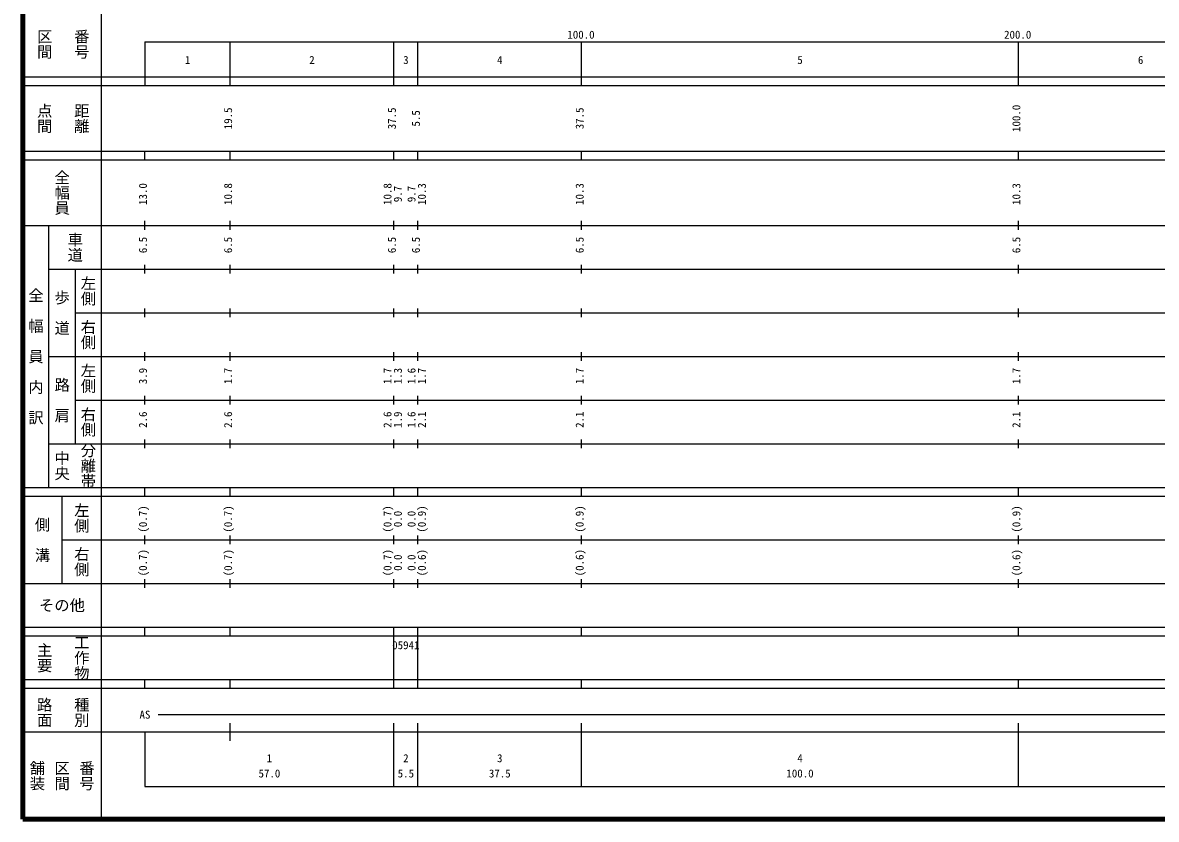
# Model space of a CAD drawing. Units: millimetres on the paper, enlarged 1000 times. Extents: x 40000 to 680000, y 20000 to 380000.
# Drawn here: x 40000 to 299592, y 20000 to 202409 of the extents above; entities that cross this region are included whole.
import ezdxf
from ezdxf.enums import TextEntityAlignment as Align

# ---------------------------------------------------------------- set-up
doc = ezdxf.new("R2010")
doc.units = ezdxf.units.MM
doc.header["$LTSCALE"] = 1000
doc.layers.add('M-TTL', color=2, linetype='Continuous', lineweight=140)
doc.layers.add('M-TTL-BAND', color=7, linetype='Continuous', lineweight=25)
doc.styles.add('@ＭＳ ゴシック', font='')
doc.styles.add('ＭＳ ゴシック', font='')
doc.styles.get('@ＭＳ ゴシック').set_extended_font_data('@MS Gothic')
doc.styles.get('ＭＳ ゴシック').set_extended_font_data('MS Gothic')

msp = doc.modelspace()

# ---------------------------------------------------------------- linework, layer by layer
at = {"layer": 'M-TTL'}
for p, q in [((40000, 380000), (40000, 20000)), ((40000, 20000), (680000, 20000))]:
    msp.add_line(p, q, dxfattribs=at)
at = {"layer": 'M-TTL-BAND'}
for p, q in [((58000, 370000), (58000, 20000)), ((68000, 198000), (579000, 198000)), ((68000, 198000), (68000, 188000)), ((87500, 188000), (87500, 198000)), ((125000, 188000), (125000, 198000)), ((130500, 188000), (130500, 198000)), ((168000, 188000), (168000, 198000)), ((268000, 188000), (268000, 198000)), ((40000, 190000), (579000, 190000)), ((40000, 188000), (579000, 188000)), ((40000, 173000), (579000, 173000)), ((68000, 171000), (68000, 173000)), ((87500, 171000), (87500, 173000)), ((125000, 171000), (125000, 173000)), ((130500, 171000), (130500, 173000)), ((168000, 171000), (168000, 173000)), ((268000, 171000), (268000, 173000)), ((40000, 171000), (579000, 171000)), ((40000, 156000), (579000, 156000)), ((46000, 96000), (46000, 156000)), ((68000, 155000), (68000, 157000)), ((87500, 155000), (87500, 157000)), ((125000, 155000), (125000, 157000)), ((130500, 155000), (130500, 157000)), ((168000, 155000), (168000, 157000)), ((268000, 155000), (268000, 157000)), ((46000, 146000), (579000, 146000)), ((52000, 146000), (52000, 106000)), ((68000, 145000), (68000, 147000)), ((87500, 145000), (87500, 147000)), ((125000, 145000), (125000, 147000)), ((130500, 145000), (130500, 147000)), ((168000, 145000), (168000, 147000)), ((268000, 145000), (268000, 147000)), ((52000, 136000), (579000, 136000)), ((68000, 135000), (68000, 137000)), ((87500, 135000), (87500, 137000)), ((125000, 135000), (125000, 137000)), ((130500, 135000), (130500, 137000)), ((168000, 135000), (168000, 137000)), ((268000, 135000), (268000, 137000)), ((46000, 126000), (579000, 126000)), ((68000, 125000), (68000, 127000)), ((87500, 125000), (87500, 127000)), ((125000, 125000), (125000, 127000)), ((130500, 125000), (130500, 127000)), ((168000, 125000), (168000, 127000)), ((268000, 125000), (268000, 127000)), ((68000, 115000), (68000, 117000)), ((87500, 115000), (87500, 117000)), ((125000, 115000), (125000, 117000)), ((130500, 115000), (130500, 117000)), ((168000, 115000), (168000, 117000)), ((268000, 115000), (268000, 117000)), ((52000, 116000), (579000, 116000)), ((68000, 105000), (68000, 107000)), ((87500, 105000), (87500, 107000)), ((125000, 105000), (125000, 107000)), ((130500, 105000), (130500, 107000)), ((168000, 105000), (168000, 107000)), ((268000, 105000), (268000, 107000)), ((46000, 106000), (579000, 106000)), ((40000, 96000), (579000, 96000)), ((40000, 94000), (579000, 94000)), ((49000, 94000), (49000, 74000)), ((68000, 94000), (68000, 96000)), ((87500, 94000), (87500, 96000)), ((125000, 94000), (125000, 96000)), ((130500, 94000), (130500, 96000)), ((168000, 94000), (168000, 96000)), ((268000, 94000), (268000, 96000)), ((49000, 84000), (579000, 84000)), ((68000, 83000), (68000, 85000)), ((87500, 83000), (87500, 85000)), ((125000, 83000), (125000, 85000)), ((130500, 83000), (130500, 85000)), ((168000, 83000), (168000, 85000)), ((268000, 83000), (268000, 85000)), ((40000, 74000), (579000, 74000)), ((68000, 73000), (68000, 75000)), ((87500, 73000), (87500, 75000)), ((125000, 73000), (125000, 75000)), ((130500, 73000), (130500, 75000)), ((168000, 73000), (168000, 75000)), ((268000, 73000), (268000, 75000)), ((40000, 64000), (579000, 64000)), ((68000, 62000), (68000, 64000)), ((87500, 62000), (87500, 64000)), ((125000, 62000), (125000, 64000)), ((130500, 62000), (130500, 64000)), ((168000, 62000), (168000, 64000)), ((268000, 62000), (268000, 64000)), ((40000, 62000), (579000, 62000)), ((125000, 52000), (125000, 62000)), ((130500, 52000), (130500, 62000)), ((40000, 52000), (579000, 52000)), ((68000, 50000), (68000, 52000)), ((87500, 50000), (87500, 52000)), ((125000, 50000), (125000, 52000)), ((130500, 50000), (130500, 52000)), ((168000, 50000), (168000, 52000)), ((268000, 50000), (268000, 52000)), ((40000, 50000), (579000, 50000)), ((71000, 44000), (565000, 44000)), ((87500, 38000), (87500, 42000)), ((125000, 27500), (125000, 42000)), ((130500, 27500), (130500, 42000)), ((168000, 27500), (168000, 42000)), ((268000, 27500), (268000, 42000)), ((40000, 40000), (579000, 40000)), ((68000, 40000), (68000, 27500)), ((68000, 27500), (579000, 27500))]:
    msp.add_line(p, q, dxfattribs=at)

# ---------------------------------------------------------------- texts
at = {"layer": 'M-TTL-BAND', "style": '@ＭＳ ゴシック'}
for s, p in [('区間', (45000, 197500)), ('番号', (53500, 197500)), ('点間', (45000, 180500)), ('距離', (53500, 180500)), ('全幅員', (49000, 163500)), ('車道', (52000, 151000)), ('左側', (55000, 141000)), ('全\u3000幅\u3000員\u3000内\u3000訳', (43000, 126000)), ('歩\u3000道', (49000, 136000)), ('右側', (55000, 131000)), ('左側', (55000, 121000)), ('路\u3000肩', (49000, 116000)), ('右側', (55000, 111000)), ('中央', (49000, 101000)), ('分離帯', (55000, 101000)), ('左側', (53500, 89000)), ('側\u3000溝', (44500, 84000)), ('右側', (53500, 79000)), ('主要', (45000, 57000)), ('工作物', (53500, 57000)), ('路面', (45000, 44500)), ('種別', (53500, 44500)), ('舗装', (43333, 30000)), ('区間', (49000, 30000)), ('番号', (54667, 30000))]:
    msp.add_text(s, height=2566, rotation=270, dxfattribs=at).set_placement(p, align=Align.MIDDLE_CENTER)
at = {"layer": 'M-TTL-BAND', "style": 'ＭＳ ゴシック'}
for s, p in [('100.0', (167844, 198195)), ('200.0', (267844, 198195)), ('1', (77750, 192405)), ('2', (106250, 192405)), ('3', (127750, 192405)), ('4', (149250, 192405)), ('5', (218000, 192405)), ('6', (296000, 192405)), ('AS', (68000, 42500)), ('1', (96500, 32523)), ('2', (127750, 32523)), ('3', (149250, 32523)), ('4', (218000, 32523)), ('57.0', (96500, 29033)), ('5.5', (127750, 29033)), ('37.5', (149250, 29033)), ('100.0', (218000, 29033))]:
    msp.add_text(s, height=1833, dxfattribs=at).set_placement(p, align=Align.BOTTOM_CENTER)
for s, p in [('19.5', (88500, 180500)), ('37.5', (126000, 180500)), ('5.5', (131500, 180500)), ('37.5', (169000, 180500)), ('100.0', (269000, 180500)), ('13.0', (69000, 163174)), ('10.8', (88500, 163174)), ('10.8', (125000, 163174)), ('9.7', (127370, 163174)), ('9.7', (130500, 163174)), ('10.3', (132870, 163174)), ('10.3', (169000, 163174)), ('10.3', (269000, 163174)), ('6.5', (69000, 151500)), ('6.5', (88500, 151500)), ('6.5', (126000, 151500)), ('6.5', (131500, 151500)), ('6.5', (169000, 151500)), ('6.5', (269000, 151500)), ('3.9', (69000, 121500)), ('1.7', (88500, 121500)), ('1.7', (125000, 121500)), ('1.3', (127370, 121500)), ('1.6', (130500, 121500)), ('1.7', (132870, 121500)), ('1.7', (169000, 121500)), ('1.7', (269000, 121500)), ('2.6', (69000, 111500)), ('2.6', (88500, 111500)), ('2.6', (125000, 111500)), ('1.9', (127370, 111500)), ('1.6', (130500, 111500)), ('2.1', (132870, 111500)), ('2.1', (169000, 111500)), ('2.1', (269000, 111500)), ('(0.7)', (69000, 88764)), ('(0.7)', (88500, 88764)), ('(0.7)', (125000, 88764)), ('(0.9)', (132870, 88764)), ('(0.9)', (169000, 88764)), ('(0.9)', (269000, 88764)), ('0.0', (127370, 88764)), ('0.0', (130500, 88764)), ('(0.7)', (69000, 78764)), ('(0.7)', (88500, 78764)), ('(0.7)', (125000, 78764)), ('0.0', (127370, 78764)), ('0.0', (130500, 78764)), ('(0.6)', (132870, 78764)), ('(0.6)', (169000, 78764)), ('(0.6)', (269000, 78764))]:
    msp.add_text(s, height=1833, rotation=90, dxfattribs=at).set_placement(p, align=Align.BOTTOM_CENTER)
msp.add_text('その他', height=2566, dxfattribs=at).set_placement((49000, 69000), align=Align.MIDDLE_CENTER)
msp.add_text('05941', height=1833, dxfattribs=at).set_placement((124625, 58405), align=Align.BOTTOM_LEFT)

doc.saveas('drawing.dxf')
